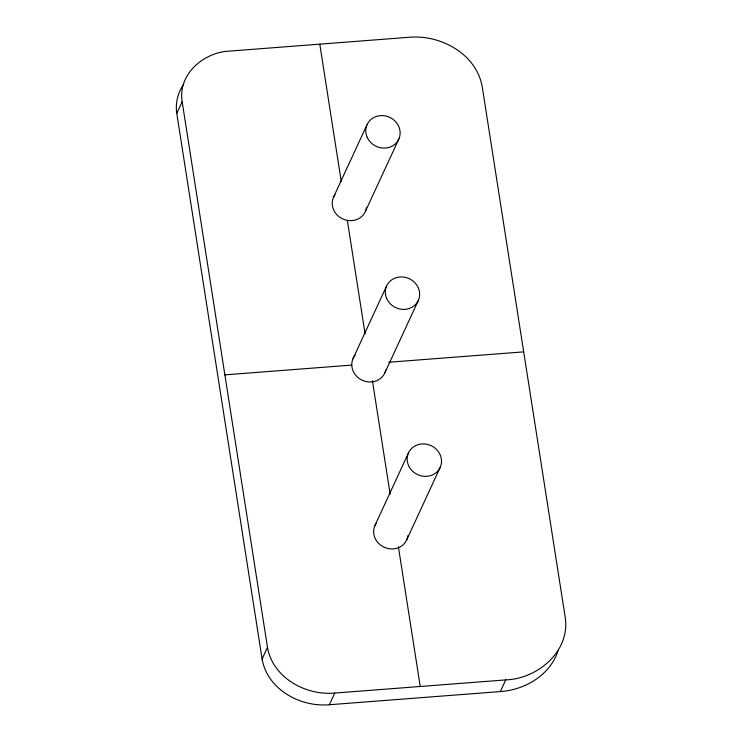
<?xml version="1.0" encoding="UTF-8"?>
<svg xmlns="http://www.w3.org/2000/svg" width="742" height="742" viewBox="0 0 742 742"><rect width="100%" height="100%" fill="white"/><g stroke="black" fill="none" stroke-linecap="round" stroke-linejoin="round"><path stroke-width="1.11" d="M557.975 650.947C550.045 675.239 524.891 689.893 500.321 691.572L329.374 704.733C300.325 707.358 267.333 689.439 262.102 659.035L176.772 113.378C175.223 103.212 177.83 92.667 183.682 84.254M176.772 113.378L182.161 101.71C177.57 74.302 204.004 51.931 229.742 51.087L409.065 37.285C440.683 34.42 476.577 53.925 482.272 87.009L565.116 616.713C570.848 650.919 537.839 678.847 505.71 679.904L334.763 693.065C305.713 695.699 272.731 677.771 267.491 647.376L182.161 101.71M333.418 197.465L366.965 124.879M365.398 211.387L398.946 138.8M352.96 358.794L386.499 286.199M384.94 372.707L418.479 300.12M262.102 659.035L267.491 647.376M374.812 525.763L408.35 453.167M329.374 704.733L334.763 693.065M406.792 539.675L440.331 467.089M500.321 691.572L505.71 679.904M224.872 374.868L351.791 365.092M388.706 362.254L523.694 351.866M319.783 44.158L341.274 181.549M347.358 220.485L365.083 333.835M372.428 380.776L390.153 494.135M398.389 546.798L420.241 686.489M366.492 207.352A17.437 15.972 24.8 0 1 343.629 219.317A17.437 15.972 24.8 0 1 334.957 194.738M385.859 369.711A17.437 15.972 24.8 0 1 362.124 380.182A17.437 15.972 24.8 0 1 355.14 355.233M407.877 535.641A17.437 15.972 24.8 0 1 385.015 547.605A17.437 15.972 24.8 0 1 376.352 523.027M367.179 137.289A17.437 15.972 24.8 0 0 396.766 142.353A17.437 15.972 24.8 0 0 384.903 115.863A17.437 15.972 24.8 0 0 367.179 137.289M386.721 298.618A17.437 15.972 24.8 0 0 416.299 303.682A17.437 15.972 24.8 0 0 404.446 277.193A17.437 15.972 24.8 0 0 386.721 298.618M408.573 465.586A17.437 15.972 24.8 0 0 438.151 470.651A17.437 15.972 24.8 0 0 426.298 444.161A17.437 15.972 24.8 0 0 408.573 465.586"/></g></svg>
